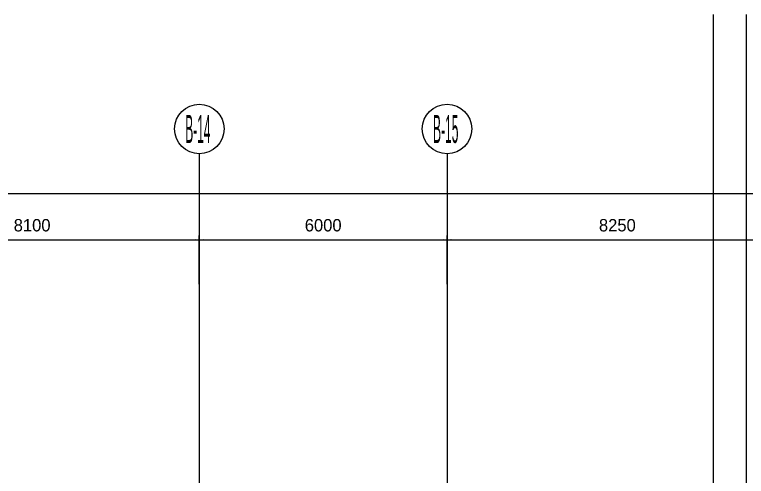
# Model space of a CAD drawing. Extents: x 387171 to 699106, y 11966 to 245688.
# Drawn here: x 574785 to 592508, y 234504 to 245688 of the extents above; entities that cross this region are included whole.
import ezdxf

# ---------------------------------------------------------------- set-up
doc = ezdxf.new("R2010")
doc.units = 0
doc.header["$LTSCALE"] = 100
doc.header["$MEASUREMENT"] = 0
doc.layers.add('DOTE', color=253, linetype='Continuous')
doc.layers.add('L-AXIS', color=3, linetype='Continuous')
doc.styles.add('hztxt', font='hztxt')
doc.dimstyles.get("Standard").update_dxf_attribs({"dimtxt": 300, "dimasz": 100, "dimexe": 100, "dimexo": 250, "dimgap": 100, "dimtad": 0, "dimtoh": 1, "dimdec": 0, "dimdsep": 46, "dimcen": 0.09, "dimclrt": 7, "dimadec": 0, "dimazin": 0, "dimtfac": 1, "dimtdec": 4, "dimtofl": 0, "dimtmove": 0, "dimatfit": 3, "dimfxl": 1, "dimtolj": 1, "dimtzin": 0, "dimarcsym": 0})

# ---------------------------------------------------------------- blocks, each defined once
blk = doc.blocks.new('*D397')
at = {"layer": 'L-AXIS', "color": 0, "linetype": 'ByBlock', "lineweight": -2}
for p, q in [((494858, 239398), (494858, 241456)), ((656958, 239398), (656958, 241456)), ((494858, 241356), (656958, 241356))]:
    blk.add_line(p, q, dxfattribs=at)
for points in [[(494858, 241356), (494958, 241372), (494958, 241339)], [(656958, 241356), (656858, 241339), (656858, 241372)]]:
    blk.add_solid(points, dxfattribs=at)
at = {"layer": 'L-AXIS', "color": 7, "linetype": 'Continuous', "lineweight": -2, "insert": (548151, 241706), "char_height": 300, "width": 1106.67, "attachment_point": 5, "style": 'hztxt'}
blk.add_mtext('162100', dxfattribs=at)
blk = doc.blocks.new('*D2875')
at = {"layer": 'L-AXIS', "color": 0, "linetype": 'ByBlock', "lineweight": -2}
for p, q in [((585258, 239163), (585258, 240335)), ((593508, 239163), (593508, 240335)), ((585258, 240235), (593508, 240235))]:
    blk.add_line(p, q, dxfattribs=at)
for points in [[(585258, 240235), (585358, 240251), (585358, 240218)], [(593508, 240235), (593408, 240218), (593408, 240251)]]:
    blk.add_solid(points, dxfattribs=at)
at = {"layer": 'L-AXIS', "color": 7, "linetype": 'Continuous', "lineweight": -2, "insert": (589383, 240585), "char_height": 300, "width": 780, "attachment_point": 5, "style": 'hztxt'}
blk.add_mtext('8250', dxfattribs=at)
blk = doc.blocks.new('_AXISO')
blk.add_circle((0, 0), 0.5)
blk = doc.blocks.new('*D2481')
at = {"layer": 'L-AXIS', "color": 0, "linetype": 'ByBlock', "lineweight": -2}
for p, q in [((571158, 239163), (571158, 240335)), ((579258, 239163), (579258, 240335)), ((571158, 240235), (579258, 240235))]:
    blk.add_line(p, q, dxfattribs=at)
for points in [[(571158, 240235), (571258, 240251), (571258, 240218)], [(579258, 240235), (579158, 240218), (579158, 240251)]]:
    blk.add_solid(points, dxfattribs=at)
at = {"layer": 'L-AXIS', "color": 7, "linetype": 'Continuous', "lineweight": -2, "insert": (575208, 240585), "char_height": 300, "width": 775, "attachment_point": 5, "style": 'hztxt'}
blk.add_mtext('8100', dxfattribs=at)
blk = doc.blocks.new('*D2031')
at = {"layer": 'L-AXIS', "color": 0, "linetype": 'ByBlock', "lineweight": -2}
for p, q in [((579258, 239163), (579258, 240335)), ((585258, 239163), (585258, 240335)), ((579258, 240235), (585258, 240235))]:
    blk.add_line(p, q, dxfattribs=at)
for points in [[(579258, 240235), (579358, 240251), (579358, 240218)], [(585258, 240235), (585158, 240218), (585158, 240251)]]:
    blk.add_solid(points, dxfattribs=at)
at = {"layer": 'L-AXIS', "color": 7, "linetype": 'Continuous', "lineweight": -2, "insert": (582258, 240585), "char_height": 300, "width": 770, "attachment_point": 5, "style": 'hztxt'}
blk.add_mtext('6000', dxfattribs=at)
blk = doc.blocks.new('后浇带现场')
at = {"color": 6, "lineweight": 30}
for points in [[(714656, 762040), (714656, 738930), (710056, 738930), (710056, 730049), (775507, 730049), (775507, 772730)], [(715456, 762040), (715456, 738130), (710856, 738130), (710856, 730849), (774707, 730849), (774707, 772730)]]:
    blk.add_lwpolyline(points, dxfattribs=at)

msp = doc.modelspace()

# ---------------------------------------------------------------- linework, layer by layer
at = {"layer": 'DOTE'}
for p, q in [((579258.1, 238913.1), (579258.1, 234208.1)), ((585258.1, 238913.1), (585258.1, 234246.1))]:
    msp.add_line(p, q, dxfattribs=at)
at = {"layer": 'L-AXIS'}
for p, q in [((579258.1, 242318.6), (579258.1, 238913.1)), ((579258.1, 242318.6), (579258.1, 238913.1)), ((579258.1, 242318.6), (579258.1, 238913.1)), ((585258.1, 242318.6), (585258.1, 238913.1)), ((585258.1, 242318.6), (585258.1, 238913.1)), ((585258.1, 242318.6), (585258.1, 238913.1))]:
    msp.add_line(p, q, dxfattribs=at)

# ---------------------------------------------------------------- block references
at = {"color": 3, "lineweight": 30}
msp.add_blockref('后浇带现场', (-182998.7, -527042.1), dxfattribs=at)
at = {"layer": 'L-AXIS'}
ref = msp.add_blockref('_AXISO', (579258.1, 242918.6), dxfattribs=dict(at, xscale=1199.999999999997, yscale=1200, rotation=359.9996457873818))
ref.add_attrib('A', 'B-14', (578918.7, 242579.2), dxfattribs={"height": 678.82, "style": 'hztxt', "width": 0.317073})
ref = msp.add_blockref('_AXISO', (585258.1, 242918.6), dxfattribs=dict(at, xscale=1199.999999999997, yscale=1200, rotation=359.9996457873818))
ref.add_attrib('A', 'B-15', (584918.7, 242579.2), dxfattribs={"height": 678.82, "style": 'hztxt', "width": 0.320988})

# ---------------------------------------------------------------- dimensions: what is measured, and where the dimension line sits
for base, p1, p2, picture, middle in [((656958.1, 241355.5), (494858.1, 239148.3), (656958.1, 239148.3), '*D397', (548150.6, 241705.5)), ((579258.1, 240234.6), (571158.1, 238913.1), (579258.1, 238913.1), '*D2481', (575208.1, 240584.6)), ((585258.1, 240234.6), (579258.1, 238913.1), (585258.1, 238913.1), '*D2031', (582258.1, 240584.6)), ((593508.1, 240234.6), (585258.1, 238913.1), (593508.1, 238913.1), '*D2875', (589383.1, 240584.6))]:
    dim = msp.add_linear_dim(base=base, p1=p1, p2=p2, dimstyle='Standard', dxfattribs=at)
    dim.commit()
    dim.dimension.update_dxf_attribs({"geometry": picture, "text_midpoint": middle})

doc.saveas('drawing.dxf')
